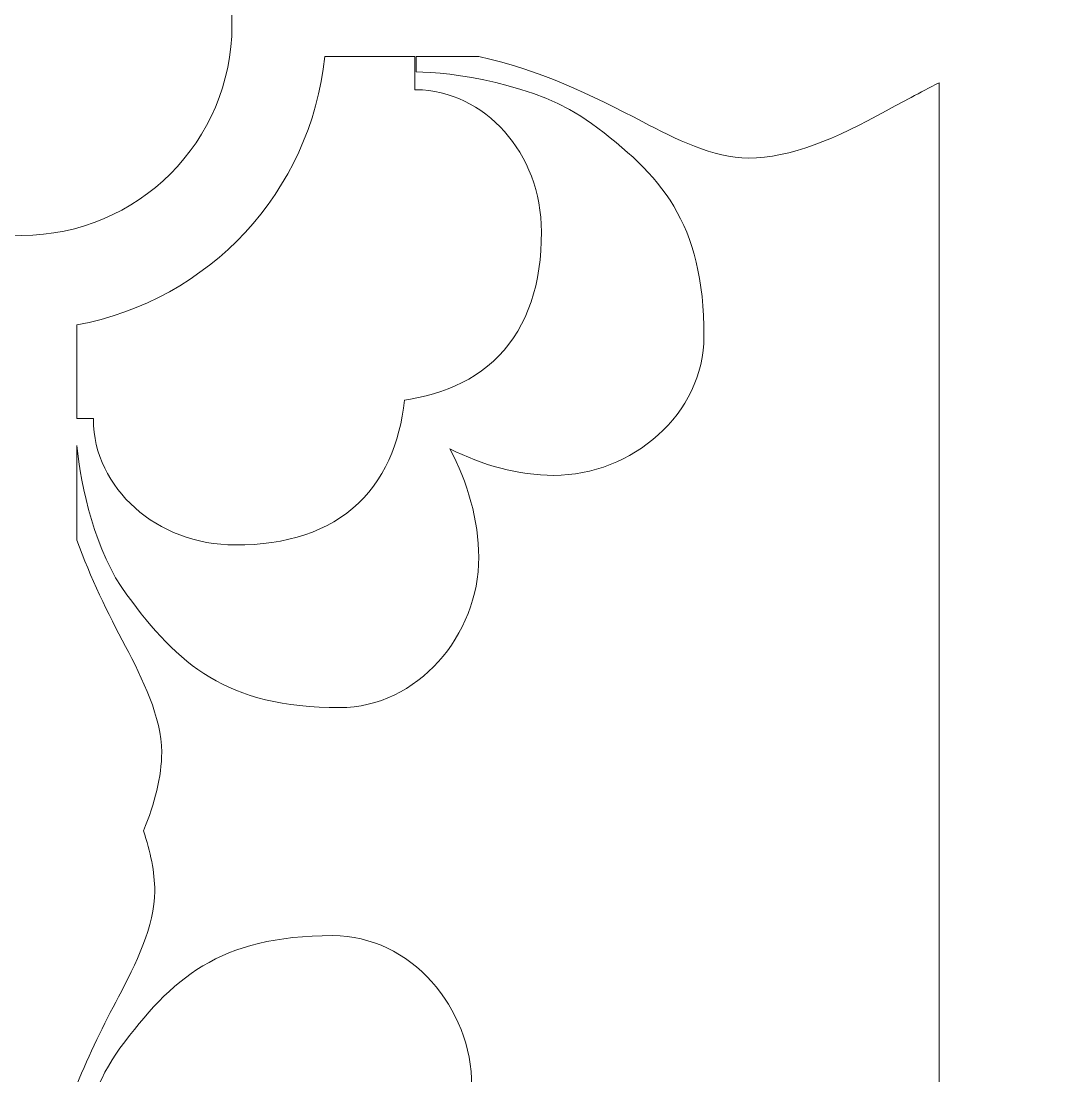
# Model space of a CAD drawing. Header units: centimetres. Extents: x -9.9 to 7.5, y -9.5 to 6.6.
# Drawn here: x -8.785 to -7.96, y 4.645 to 5.495 of the extents above; entities that cross this region are included whole.
import ezdxf

# ---------------------------------------------------------------- set-up
doc = ezdxf.new("R2010")
doc.units = ezdxf.units.CM
doc.header["$MEASUREMENT"] = 0
doc.layers.add('layer 1', color=7, linetype='Continuous')

msp = doc.modelspace()

# ---------------------------------------------------------------- linework, layer by layer
at = {"layer": 'layer 1', "color": 177, "lineweight": 9}
for points, knots in [([(-9.86086, -9.47414), (-9.86086, -9.47414), (-9.86086, 6.55374), (-9.86086, 6.55374), (-9.86086, 6.55374), (-9.86086, 6.55374), (-1.55598, 6.55374), (-1.55598, 6.55374), (-1.55598, 6.55374), (-1.55598, 6.55374), (-1.55598, -9.47414), (-1.55598, -9.47414), (-1.55598, -9.47414), (-1.55598, -9.47414), (-9.86086, -9.47414), (-9.86086, -9.47414)], [0, 0, 0, 0, 0.2, 0.2, 0.2, 0.2, 0.4, 0.4, 0.4, 0.4, 0.6, 0.6, 0.6, 0.6, 1, 1, 1, 1]), ([(-8.95391, 5.49119), (-8.95391, 5.5846), (-8.87816, 5.66036), (-8.78475, 5.66036), (-8.78475, 5.66036), (-8.69133, 5.66036), (-8.61558, 5.5846), (-8.61558, 5.49119), (-8.61558, 5.49119), (-8.61558, 5.39778), (-8.69133, 5.32202), (-8.78475, 5.32202), (-8.78475, 5.32202), (-8.87816, 5.32202), (-8.95391, 5.39778), (-8.95391, 5.49119)], [0, 0, 0, 0, 0.2, 0.2, 0.2, 0.2, 0.4, 0.4, 0.4, 0.4, 0.6, 0.6, 0.6, 0.6, 1, 1, 1, 1]), ([(-8.04602, 4.26078), (-8.04602, 4.26078), (-8.04602, 5.44491), (-8.04602, 5.44491), (-8.04602, 5.44491), (-8.06159, 5.43687), (-8.07612, 5.42913), (-8.08869, 5.4223), (-8.08869, 5.4223), (-8.129, 5.39989), (-8.16596, 5.38422), (-8.19957, 5.38422), (-8.19957, 5.38422), (-8.22757, 5.38422), (-8.25894, 5.39989), (-8.28471, 5.41334), (-8.28471, 5.41334), (-8.32504, 5.43475), (-8.37021, 5.45615), (-8.41667, 5.46599), (-8.41667, 5.46599), (-8.41667, 5.46599), (-8.46728, 5.46599), (-8.46728, 5.46599), (-8.46728, 5.46599), (-8.46728, 5.46599), (-8.46728, 5.45367), (-8.46728, 5.45367), (-8.46728, 5.45367), (-8.4404, 5.45367), (-8.36982, 5.4447), (-8.32615, 5.41221), (-8.32615, 5.41221), (-8.27013, 5.37078), (-8.23542, 5.3327), (-8.23542, 5.24083), (-8.23542, 5.24083), (-8.23542, 5.17811), (-8.29365, 5.12883), (-8.35639, 5.12883), (-8.35639, 5.12883), (-8.38478, 5.12883), (-8.41408, 5.13709), (-8.44005, 5.15018), (-8.44005, 5.15018), (-8.42586, 5.12332), (-8.41679, 5.09258), (-8.41679, 5.06284), (-8.41679, 5.06284), (-8.41679, 5.00009), (-8.46606, 4.94187), (-8.52879, 4.94187), (-8.52879, 4.94187), (-8.62066, 4.94187), (-8.65873, 4.97658), (-8.70017, 5.03259), (-8.70017, 5.03259), (-8.72614, 5.0675), (-8.73708, 5.11961), (-8.74042, 5.15285), (-8.74042, 5.15285), (-8.74042, 5.15285), (-8.74042, 5.07652), (-8.74042, 5.07652), (-8.74042, 5.07652), (-8.72961, 5.04663), (-8.71545, 5.01783), (-8.70129, 4.99115), (-8.70129, 4.99115), (-8.68784, 4.96539), (-8.67217, 4.93402), (-8.67217, 4.90601), (-8.67217, 4.90601), (-8.67217, 4.88607), (-8.67769, 4.86494), (-8.68686, 4.84263), (-8.68686, 4.84263), (-8.68109, 4.82574), (-8.67777, 4.80955), (-8.67777, 4.79408), (-8.67777, 4.79408), (-8.67777, 4.76607), (-8.69344, 4.73471), (-8.7069, 4.70894), (-8.7069, 4.70894), (-8.71873, 4.68666), (-8.73055, 4.6629), (-8.74042, 4.63827), (-8.74042, 4.63827), (-8.74042, 4.63827), (-8.74042, 4.58289), (-8.74042, 4.58289), (-8.74042, 4.58289), (-8.73436, 4.61141), (-8.72361, 4.64351), (-8.70577, 4.6675), (-8.70577, 4.6675), (-8.66433, 4.72352), (-8.62626, 4.75823), (-8.53439, 4.75823), (-8.53439, 4.75823), (-8.47166, 4.75823), (-8.42239, 4.7), (-8.42239, 4.63725), (-8.42239, 4.63725), (-8.42239, 4.60887), (-8.43065, 4.57956), (-8.44374, 4.5536), (-8.44374, 4.5536), (-8.41688, 4.56779), (-8.38613, 4.57686), (-8.35639, 4.57686), (-8.35639, 4.57686), (-8.29365, 4.57686), (-8.23542, 4.52759), (-8.23542, 4.46486), (-8.23542, 4.46486), (-8.23542, 4.37299), (-8.27013, 4.33492), (-8.32615, 4.29348), (-8.32615, 4.29348), (-8.36982, 4.26099), (-8.4404, 4.25203), (-8.46728, 4.25203), (-8.46728, 4.25203), (-8.46728, 4.25203), (-8.46728, 4.24767), (-8.46728, 4.24767), (-8.46728, 4.24767), (-8.46728, 4.24767), (-8.3865, 4.24767), (-8.3865, 4.24767), (-8.3865, 4.24767), (-8.35074, 4.25888), (-8.31625, 4.27562), (-8.28471, 4.29236), (-8.28471, 4.29236), (-8.25894, 4.30581), (-8.22757, 4.32148), (-8.19957, 4.32148), (-8.19957, 4.32148), (-8.16596, 4.32148), (-8.129, 4.30581), (-8.08869, 4.28339), (-8.08869, 4.28339), (-8.07612, 4.27657), (-8.06159, 4.26882), (-8.04602, 4.26078)], [0, 0, 0, 0, 0.026316, 0.026316, 0.026316, 0.026316, 0.052632, 0.052632, 0.052632, 0.052632, 0.078947, 0.078947, 0.078947, 0.078947, 0.105263, 0.105263, 0.105263, 0.105263, 0.131579, 0.131579, 0.131579, 0.131579, 0.157895, 0.157895, 0.157895, 0.157895, 0.184211, 0.184211, 0.184211, 0.184211, 0.210526, 0.210526, 0.210526, 0.210526, 0.236842, 0.236842, 0.236842, 0.236842, 0.263158, 0.263158, 0.263158, 0.263158, 0.289474, 0.289474, 0.289474, 0.289474, 0.315789, 0.315789, 0.315789, 0.315789, 0.342105, 0.342105, 0.342105, 0.342105, 0.368421, 0.368421, 0.368421, 0.368421, 0.394737, 0.394737, 0.394737, 0.394737, 0.421053, 0.421053, 0.421053, 0.421053, 0.447368, 0.447368, 0.447368, 0.447368, 0.473684, 0.473684, 0.473684, 0.473684, 0.5, 0.5, 0.5, 0.5, 0.526316, 0.526316, 0.526316, 0.526316, 0.552632, 0.552632, 0.552632, 0.552632, 0.578947, 0.578947, 0.578947, 0.578947, 0.605263, 0.605263, 0.605263, 0.605263, 0.631579, 0.631579, 0.631579, 0.631579, 0.657895, 0.657895, 0.657895, 0.657895, 0.684211, 0.684211, 0.684211, 0.684211, 0.710526, 0.710526, 0.710526, 0.710526, 0.736842, 0.736842, 0.736842, 0.736842, 0.763158, 0.763158, 0.763158, 0.763158, 0.789474, 0.789474, 0.789474, 0.789474, 0.815789, 0.815789, 0.815789, 0.815789, 0.842105, 0.842105, 0.842105, 0.842105, 0.868421, 0.868421, 0.868421, 0.868421, 0.894737, 0.894737, 0.894737, 0.894737, 0.921053, 0.921053, 0.921053, 0.921053, 0.947368, 0.947368, 0.947368, 0.947368, 1, 1, 1, 1]), ([(-8.46826, 5.46599), (-8.46826, 5.46599), (-8.5408, 5.46599), (-8.5408, 5.46599), (-8.5408, 5.46599), (-8.55192, 5.35715), (-8.63424, 5.26935), (-8.74042, 5.24996), (-8.74042, 5.24996), (-8.74042, 5.24996), (-8.74042, 5.17471), (-8.74042, 5.17471), (-8.74042, 5.17471), (-8.74042, 5.17471), (-8.72718, 5.17471), (-8.72718, 5.17471), (-8.72718, 5.17471), (-8.72718, 5.17471), (-8.72718, 5.17334), (-8.72718, 5.17334), (-8.72718, 5.17334), (-8.72718, 5.17334), (-8.72704, 5.16861), (-8.72704, 5.16861), (-8.72704, 5.16861), (-8.72704, 5.16861), (-8.72658, 5.16353), (-8.72658, 5.16353), (-8.72658, 5.16353), (-8.72658, 5.16353), (-8.72583, 5.15851), (-8.72583, 5.15851), (-8.72583, 5.15851), (-8.72583, 5.15851), (-8.7248, 5.15356), (-8.7248, 5.15356), (-8.7248, 5.15356), (-8.7248, 5.15356), (-8.72349, 5.14869), (-8.72349, 5.14869), (-8.72349, 5.14869), (-8.72349, 5.14869), (-8.72192, 5.1439), (-8.72192, 5.1439), (-8.72192, 5.1439), (-8.72192, 5.1439), (-8.7201, 5.13922), (-8.7201, 5.13922), (-8.7201, 5.13922), (-8.7201, 5.13922), (-8.71803, 5.13465), (-8.71803, 5.13465), (-8.71803, 5.13465), (-8.71803, 5.13465), (-8.71573, 5.13019), (-8.71573, 5.13019), (-8.71573, 5.13019), (-8.71573, 5.13019), (-8.71319, 5.12584), (-8.71319, 5.12584), (-8.71319, 5.12584), (-8.71319, 5.12584), (-8.71044, 5.12162), (-8.71044, 5.12162), (-8.71044, 5.12162), (-8.71044, 5.12162), (-8.70747, 5.11753), (-8.70747, 5.11753), (-8.70747, 5.11753), (-8.70747, 5.11753), (-8.70431, 5.11358), (-8.70431, 5.11358), (-8.70431, 5.11358), (-8.70431, 5.11358), (-8.70093, 5.10977), (-8.70093, 5.10977), (-8.70093, 5.10977), (-8.70093, 5.10977), (-8.69737, 5.1061), (-8.69737, 5.1061), (-8.69737, 5.1061), (-8.69737, 5.1061), (-8.69362, 5.1026), (-8.69362, 5.1026), (-8.69362, 5.1026), (-8.69362, 5.1026), (-8.6897, 5.09925), (-8.6897, 5.09925), (-8.6897, 5.09925), (-8.6897, 5.09925), (-8.68559, 5.09606), (-8.68559, 5.09606), (-8.68559, 5.09606), (-8.68559, 5.09606), (-8.68131, 5.09305), (-8.68131, 5.09305), (-8.68131, 5.09305), (-8.68131, 5.09305), (-8.67687, 5.09022), (-8.67687, 5.09022), (-8.67687, 5.09022), (-8.67687, 5.09022), (-8.67226, 5.08757), (-8.67226, 5.08757), (-8.67226, 5.08757), (-8.67226, 5.08757), (-8.6675, 5.08512), (-8.6675, 5.08512), (-8.6675, 5.08512), (-8.6675, 5.08512), (-8.6626, 5.08287), (-8.6626, 5.08287), (-8.6626, 5.08287), (-8.6626, 5.08287), (-8.65755, 5.08083), (-8.65755, 5.08083), (-8.65755, 5.08083), (-8.65755, 5.08083), (-8.65237, 5.07899), (-8.65237, 5.07899), (-8.65237, 5.07899), (-8.65237, 5.07899), (-8.64705, 5.07738), (-8.64705, 5.07738), (-8.64705, 5.07738), (-8.64705, 5.07738), (-8.64161, 5.076), (-8.64161, 5.076), (-8.64161, 5.076), (-8.64161, 5.076), (-8.63605, 5.07486), (-8.63605, 5.07486), (-8.63605, 5.07486), (-8.63605, 5.07486), (-8.63039, 5.07395), (-8.63039, 5.07395), (-8.63039, 5.07395), (-8.63039, 5.07395), (-8.62462, 5.0733), (-8.62462, 5.0733), (-8.62462, 5.0733), (-8.62462, 5.0733), (-8.61876, 5.07291), (-8.61876, 5.07291), (-8.61876, 5.07291), (-8.61876, 5.07291), (-8.61289, 5.07278), (-8.61289, 5.07278), (-8.61289, 5.07278), (-8.61289, 5.07278), (-8.60516, 5.0729), (-8.60516, 5.0729), (-8.60516, 5.0729), (-8.60516, 5.0729), (-8.5977, 5.07327), (-8.5977, 5.07327), (-8.5977, 5.07327), (-8.5977, 5.07327), (-8.59042, 5.07389), (-8.59042, 5.07389), (-8.59042, 5.07389), (-8.59042, 5.07389), (-8.58334, 5.07477), (-8.58334, 5.07477), (-8.58334, 5.07477), (-8.58334, 5.07477), (-8.57643, 5.07591), (-8.57643, 5.07591), (-8.57643, 5.07591), (-8.57643, 5.07591), (-8.56972, 5.07731), (-8.56972, 5.07731), (-8.56972, 5.07731), (-8.56972, 5.07731), (-8.56318, 5.07899), (-8.56318, 5.07899), (-8.56318, 5.07899), (-8.56318, 5.07899), (-8.55683, 5.08093), (-8.55683, 5.08093), (-8.55683, 5.08093), (-8.55683, 5.08093), (-8.55068, 5.08315), (-8.55068, 5.08315), (-8.55068, 5.08315), (-8.55068, 5.08315), (-8.54472, 5.08565), (-8.54472, 5.08565), (-8.54472, 5.08565), (-8.54472, 5.08565), (-8.53897, 5.08844), (-8.53897, 5.08844), (-8.53897, 5.08844), (-8.53897, 5.08844), (-8.53342, 5.0915), (-8.53342, 5.0915), (-8.53342, 5.0915), (-8.53342, 5.0915), (-8.52811, 5.09484), (-8.52811, 5.09484), (-8.52811, 5.09484), (-8.52811, 5.09484), (-8.52304, 5.09845), (-8.52304, 5.09845), (-8.52304, 5.09845), (-8.52304, 5.09845), (-8.51821, 5.10232), (-8.51821, 5.10232), (-8.51821, 5.10232), (-8.51821, 5.10232), (-8.51364, 5.10645), (-8.51364, 5.10645), (-8.51364, 5.10645), (-8.51364, 5.10645), (-8.50934, 5.11081), (-8.50934, 5.11081), (-8.50934, 5.11081), (-8.50934, 5.11081), (-8.5053, 5.11541), (-8.5053, 5.11541), (-8.5053, 5.11541), (-8.5053, 5.11541), (-8.50155, 5.1202), (-8.50155, 5.1202), (-8.50155, 5.1202), (-8.50155, 5.1202), (-8.49808, 5.12519), (-8.49808, 5.12519), (-8.49808, 5.12519), (-8.49808, 5.12519), (-8.49488, 5.13035), (-8.49488, 5.13035), (-8.49488, 5.13035), (-8.49488, 5.13035), (-8.49195, 5.13568), (-8.49195, 5.13568), (-8.49195, 5.13568), (-8.49195, 5.13568), (-8.48929, 5.14115), (-8.48929, 5.14115), (-8.48929, 5.14115), (-8.48929, 5.14115), (-8.48688, 5.14676), (-8.48688, 5.14676), (-8.48688, 5.14676), (-8.48688, 5.14676), (-8.48473, 5.1525), (-8.48473, 5.1525), (-8.48473, 5.1525), (-8.48473, 5.1525), (-8.48281, 5.15835), (-8.48281, 5.15835), (-8.48281, 5.15835), (-8.48281, 5.15835), (-8.48113, 5.16432), (-8.48113, 5.16432), (-8.48113, 5.16432), (-8.48113, 5.16432), (-8.47967, 5.1704), (-8.47967, 5.1704), (-8.47967, 5.1704), (-8.47967, 5.1704), (-8.47842, 5.17658), (-8.47842, 5.17658), (-8.47842, 5.17658), (-8.47842, 5.17658), (-8.47737, 5.18287), (-8.47737, 5.18287), (-8.47737, 5.18287), (-8.47737, 5.18287), (-8.47652, 5.18925), (-8.47652, 5.18925), (-8.47652, 5.18925), (-8.47652, 5.18925), (-8.4765, 5.18944), (-8.4765, 5.18944), (-8.4765, 5.18944), (-8.4765, 5.18944), (-8.47169, 5.1902), (-8.47169, 5.1902), (-8.47169, 5.1902), (-8.47169, 5.1902), (-8.46543, 5.19141), (-8.46543, 5.19141), (-8.46543, 5.19141), (-8.46543, 5.19141), (-8.45928, 5.19283), (-8.45928, 5.19283), (-8.45928, 5.19283), (-8.45928, 5.19283), (-8.45323, 5.19448), (-8.45323, 5.19448), (-8.45323, 5.19448), (-8.45323, 5.19448), (-8.44729, 5.19635), (-8.44729, 5.19635), (-8.44729, 5.19635), (-8.44729, 5.19635), (-8.44148, 5.19848), (-8.44148, 5.19848), (-8.44148, 5.19848), (-8.44148, 5.19848), (-8.4358, 5.20085), (-8.4358, 5.20085), (-8.4358, 5.20085), (-8.4358, 5.20085), (-8.43025, 5.20348), (-8.43025, 5.20348), (-8.43025, 5.20348), (-8.43025, 5.20348), (-8.42486, 5.20638), (-8.42486, 5.20638), (-8.42486, 5.20638), (-8.42486, 5.20638), (-8.41962, 5.20956), (-8.41962, 5.20956), (-8.41962, 5.20956), (-8.41962, 5.20956), (-8.41456, 5.21302), (-8.41456, 5.21302), (-8.41456, 5.21302), (-8.41456, 5.21302), (-8.40969, 5.21676), (-8.40969, 5.21676), (-8.40969, 5.21676), (-8.40969, 5.21676), (-8.40503, 5.22078), (-8.40503, 5.22078), (-8.40503, 5.22078), (-8.40503, 5.22078), (-8.40059, 5.22508), (-8.40059, 5.22508), (-8.40059, 5.22508), (-8.40059, 5.22508), (-8.3964, 5.22965), (-8.3964, 5.22965), (-8.3964, 5.22965), (-8.3964, 5.22965), (-8.39246, 5.23449), (-8.39246, 5.23449), (-8.39246, 5.23449), (-8.39246, 5.23449), (-8.38879, 5.23958), (-8.38879, 5.23958), (-8.38879, 5.23958), (-8.38879, 5.23958), (-8.38539, 5.24491), (-8.38539, 5.24491), (-8.38539, 5.24491), (-8.38539, 5.24491), (-8.38227, 5.25048), (-8.38227, 5.25048), (-8.38227, 5.25048), (-8.38227, 5.25048), (-8.37944, 5.25626), (-8.37944, 5.25626), (-8.37944, 5.25626), (-8.37944, 5.25626), (-8.3769, 5.26225), (-8.3769, 5.26225), (-8.3769, 5.26225), (-8.3769, 5.26225), (-8.37463, 5.26845), (-8.37463, 5.26845), (-8.37463, 5.26845), (-8.37463, 5.26845), (-8.37265, 5.27484), (-8.37265, 5.27484), (-8.37265, 5.27484), (-8.37265, 5.27484), (-8.37095, 5.28141), (-8.37095, 5.28141), (-8.37095, 5.28141), (-8.37095, 5.28141), (-8.36953, 5.28818), (-8.36953, 5.28818), (-8.36953, 5.28818), (-8.36953, 5.28818), (-8.36837, 5.29513), (-8.36837, 5.29513), (-8.36837, 5.29513), (-8.36837, 5.29513), (-8.36747, 5.30227), (-8.36747, 5.30227), (-8.36747, 5.30227), (-8.36747, 5.30227), (-8.36684, 5.3096), (-8.36684, 5.3096), (-8.36684, 5.3096), (-8.36684, 5.3096), (-8.36646, 5.31713), (-8.36646, 5.31713), (-8.36646, 5.31713), (-8.36646, 5.31713), (-8.36633, 5.32494), (-8.36633, 5.32494), (-8.36633, 5.32494), (-8.36633, 5.32494), (-8.36646, 5.33081), (-8.36646, 5.33081), (-8.36646, 5.33081), (-8.36646, 5.33081), (-8.36686, 5.33667), (-8.36686, 5.33667), (-8.36686, 5.33667), (-8.36686, 5.33667), (-8.36751, 5.34243), (-8.36751, 5.34243), (-8.36751, 5.34243), (-8.36751, 5.34243), (-8.36841, 5.3481), (-8.36841, 5.3481), (-8.36841, 5.3481), (-8.36841, 5.3481), (-8.36956, 5.35366), (-8.36956, 5.35366), (-8.36956, 5.35366), (-8.36956, 5.35366), (-8.37094, 5.35909), (-8.37094, 5.35909), (-8.37094, 5.35909), (-8.37094, 5.35909), (-8.37255, 5.36441), (-8.37255, 5.36441), (-8.37255, 5.36441), (-8.37255, 5.36441), (-8.37438, 5.3696), (-8.37438, 5.3696), (-8.37438, 5.3696), (-8.37438, 5.3696), (-8.37643, 5.37465), (-8.37643, 5.37465), (-8.37643, 5.37465), (-8.37643, 5.37465), (-8.37868, 5.37955), (-8.37868, 5.37955), (-8.37868, 5.37955), (-8.37868, 5.37955), (-8.38113, 5.3843), (-8.38113, 5.3843), (-8.38113, 5.3843), (-8.38113, 5.3843), (-8.38378, 5.38891), (-8.38378, 5.38891), (-8.38378, 5.38891), (-8.38378, 5.38891), (-8.38661, 5.39335), (-8.38661, 5.39335), (-8.38661, 5.39335), (-8.38661, 5.39335), (-8.38962, 5.39763), (-8.38962, 5.39763), (-8.38962, 5.39763), (-8.38962, 5.39763), (-8.3928, 5.40174), (-8.3928, 5.40174), (-8.3928, 5.40174), (-8.3928, 5.40174), (-8.39615, 5.40567), (-8.39615, 5.40567), (-8.39615, 5.40567), (-8.39615, 5.40567), (-8.39966, 5.40942), (-8.39966, 5.40942), (-8.39966, 5.40942), (-8.39966, 5.40942), (-8.40333, 5.41298), (-8.40333, 5.41298), (-8.40333, 5.41298), (-8.40333, 5.41298), (-8.40713, 5.41635), (-8.40713, 5.41635), (-8.40713, 5.41635), (-8.40713, 5.41635), (-8.41108, 5.41952), (-8.41108, 5.41952), (-8.41108, 5.41952), (-8.41108, 5.41952), (-8.41518, 5.42249), (-8.41518, 5.42249), (-8.41518, 5.42249), (-8.41518, 5.42249), (-8.41939, 5.42524), (-8.41939, 5.42524), (-8.41939, 5.42524), (-8.41939, 5.42524), (-8.42374, 5.42777), (-8.42374, 5.42777), (-8.42374, 5.42777), (-8.42374, 5.42777), (-8.4282, 5.43008), (-8.4282, 5.43008), (-8.4282, 5.43008), (-8.4282, 5.43008), (-8.43278, 5.43215), (-8.43278, 5.43215), (-8.43278, 5.43215), (-8.43278, 5.43215), (-8.43746, 5.43397), (-8.43746, 5.43397), (-8.43746, 5.43397), (-8.43746, 5.43397), (-8.44224, 5.43554), (-8.44224, 5.43554), (-8.44224, 5.43554), (-8.44224, 5.43554), (-8.44711, 5.43685), (-8.44711, 5.43685), (-8.44711, 5.43685), (-8.44711, 5.43685), (-8.45207, 5.43789), (-8.45207, 5.43789), (-8.45207, 5.43789), (-8.45207, 5.43789), (-8.45708, 5.43864), (-8.45708, 5.43864), (-8.45708, 5.43864), (-8.45708, 5.43864), (-8.46216, 5.4391), (-8.46216, 5.4391), (-8.46216, 5.4391), (-8.46216, 5.4391), (-8.46689, 5.43924), (-8.46689, 5.43924), (-8.46689, 5.43924), (-8.46689, 5.43924), (-8.46826, 5.43924), (-8.46826, 5.43924), (-8.46826, 5.43924), (-8.46826, 5.43924), (-8.46826, 5.46599), (-8.46826, 5.46599)], [0, 0, 0, 0, 0.007463, 0.007463, 0.007463, 0.007463, 0.014925, 0.014925, 0.014925, 0.014925, 0.022388, 0.022388, 0.022388, 0.022388, 0.029851, 0.029851, 0.029851, 0.029851, 0.037313, 0.037313, 0.037313, 0.037313, 0.044776, 0.044776, 0.044776, 0.044776, 0.052239, 0.052239, 0.052239, 0.052239, 0.059701, 0.059701, 0.059701, 0.059701, 0.067164, 0.067164, 0.067164, 0.067164, 0.074627, 0.074627, 0.074627, 0.074627, 0.08209, 0.08209, 0.08209, 0.08209, 0.089552, 0.089552, 0.089552, 0.089552, 0.097015, 0.097015, 0.097015, 0.097015, 0.104478, 0.104478, 0.104478, 0.104478, 0.11194, 0.11194, 0.11194, 0.11194, 0.119403, 0.119403, 0.119403, 0.119403, 0.126866, 0.126866, 0.126866, 0.126866, 0.134328, 0.134328, 0.134328, 0.134328, 0.141791, 0.141791, 0.141791, 0.141791, 0.149254, 0.149254, 0.149254, 0.149254, 0.156716, 0.156716, 0.156716, 0.156716, 0.164179, 0.164179, 0.164179, 0.164179, 0.171642, 0.171642, 0.171642, 0.171642, 0.179104, 0.179104, 0.179104, 0.179104, 0.186567, 0.186567, 0.186567, 0.186567, 0.19403, 0.19403, 0.19403, 0.19403, 0.201493, 0.201493, 0.201493, 0.201493, 0.208955, 0.208955, 0.208955, 0.208955, 0.216418, 0.216418, 0.216418, 0.216418, 0.223881, 0.223881, 0.223881, 0.223881, 0.231343, 0.231343, 0.231343, 0.231343, 0.238806, 0.238806, 0.238806, 0.238806, 0.246269, 0.246269, 0.246269, 0.246269, 0.253731, 0.253731, 0.253731, 0.253731, 0.261194, 0.261194, 0.261194, 0.261194, 0.268657, 0.268657, 0.268657, 0.268657, 0.276119, 0.276119, 0.276119, 0.276119, 0.283582, 0.283582, 0.283582, 0.283582, 0.291045, 0.291045, 0.291045, 0.291045, 0.298507, 0.298507, 0.298507, 0.298507, 0.30597, 0.30597, 0.30597, 0.30597, 0.313433, 0.313433, 0.313433, 0.313433, 0.320896, 0.320896, 0.320896, 0.320896, 0.328358, 0.328358, 0.328358, 0.328358, 0.335821, 0.335821, 0.335821, 0.335821, 0.343284, 0.343284, 0.343284, 0.343284, 0.350746, 0.350746, 0.350746, 0.350746, 0.358209, 0.358209, 0.358209, 0.358209, 0.365672, 0.365672, 0.365672, 0.365672, 0.373134, 0.373134, 0.373134, 0.373134, 0.380597, 0.380597, 0.380597, 0.380597, 0.38806, 0.38806, 0.38806, 0.38806, 0.395522, 0.395522, 0.395522, 0.395522, 0.402985, 0.402985, 0.402985, 0.402985, 0.410448, 0.410448, 0.410448, 0.410448, 0.41791, 0.41791, 0.41791, 0.41791, 0.425373, 0.425373, 0.425373, 0.425373, 0.432836, 0.432836, 0.432836, 0.432836, 0.440299, 0.440299, 0.440299, 0.440299, 0.447761, 0.447761, 0.447761, 0.447761, 0.455224, 0.455224, 0.455224, 0.455224, 0.462687, 0.462687, 0.462687, 0.462687, 0.470149, 0.470149, 0.470149, 0.470149, 0.477612, 0.477612, 0.477612, 0.477612, 0.485075, 0.485075, 0.485075, 0.485075, 0.492537, 0.492537, 0.492537, 0.492537, 0.5, 0.5, 0.5, 0.5, 0.507463, 0.507463, 0.507463, 0.507463, 0.514925, 0.514925, 0.514925, 0.514925, 0.522388, 0.522388, 0.522388, 0.522388, 0.529851, 0.529851, 0.529851, 0.529851, 0.537313, 0.537313, 0.537313, 0.537313, 0.544776, 0.544776, 0.544776, 0.544776, 0.552239, 0.552239, 0.552239, 0.552239, 0.559701, 0.559701, 0.559701, 0.559701, 0.567164, 0.567164, 0.567164, 0.567164, 0.574627, 0.574627, 0.574627, 0.574627, 0.58209, 0.58209, 0.58209, 0.58209, 0.589552, 0.589552, 0.589552, 0.589552, 0.597015, 0.597015, 0.597015, 0.597015, 0.604478, 0.604478, 0.604478, 0.604478, 0.61194, 0.61194, 0.61194, 0.61194, 0.619403, 0.619403, 0.619403, 0.619403, 0.626866, 0.626866, 0.626866, 0.626866, 0.634328, 0.634328, 0.634328, 0.634328, 0.641791, 0.641791, 0.641791, 0.641791, 0.649254, 0.649254, 0.649254, 0.649254, 0.656716, 0.656716, 0.656716, 0.656716, 0.664179, 0.664179, 0.664179, 0.664179, 0.671642, 0.671642, 0.671642, 0.671642, 0.679104, 0.679104, 0.679104, 0.679104, 0.686567, 0.686567, 0.686567, 0.686567, 0.69403, 0.69403, 0.69403, 0.69403, 0.701493, 0.701493, 0.701493, 0.701493, 0.708955, 0.708955, 0.708955, 0.708955, 0.716418, 0.716418, 0.716418, 0.716418, 0.723881, 0.723881, 0.723881, 0.723881, 0.731343, 0.731343, 0.731343, 0.731343, 0.738806, 0.738806, 0.738806, 0.738806, 0.746269, 0.746269, 0.746269, 0.746269, 0.753731, 0.753731, 0.753731, 0.753731, 0.761194, 0.761194, 0.761194, 0.761194, 0.768657, 0.768657, 0.768657, 0.768657, 0.776119, 0.776119, 0.776119, 0.776119, 0.783582, 0.783582, 0.783582, 0.783582, 0.791045, 0.791045, 0.791045, 0.791045, 0.798507, 0.798507, 0.798507, 0.798507, 0.80597, 0.80597, 0.80597, 0.80597, 0.813433, 0.813433, 0.813433, 0.813433, 0.820896, 0.820896, 0.820896, 0.820896, 0.828358, 0.828358, 0.828358, 0.828358, 0.835821, 0.835821, 0.835821, 0.835821, 0.843284, 0.843284, 0.843284, 0.843284, 0.850746, 0.850746, 0.850746, 0.850746, 0.858209, 0.858209, 0.858209, 0.858209, 0.865672, 0.865672, 0.865672, 0.865672, 0.873134, 0.873134, 0.873134, 0.873134, 0.880597, 0.880597, 0.880597, 0.880597, 0.88806, 0.88806, 0.88806, 0.88806, 0.895522, 0.895522, 0.895522, 0.895522, 0.902985, 0.902985, 0.902985, 0.902985, 0.910448, 0.910448, 0.910448, 0.910448, 0.91791, 0.91791, 0.91791, 0.91791, 0.925373, 0.925373, 0.925373, 0.925373, 0.932836, 0.932836, 0.932836, 0.932836, 0.940299, 0.940299, 0.940299, 0.940299, 0.947761, 0.947761, 0.947761, 0.947761, 0.955224, 0.955224, 0.955224, 0.955224, 0.962687, 0.962687, 0.962687, 0.962687, 0.970149, 0.970149, 0.970149, 0.970149, 0.977612, 0.977612, 0.977612, 0.977612, 0.985075, 0.985075, 0.985075, 0.985075, 1, 1, 1, 1])]:
    msp.add_open_spline(points, degree=3, knots=knots, dxfattribs=at)

doc.saveas('drawing.dxf')
